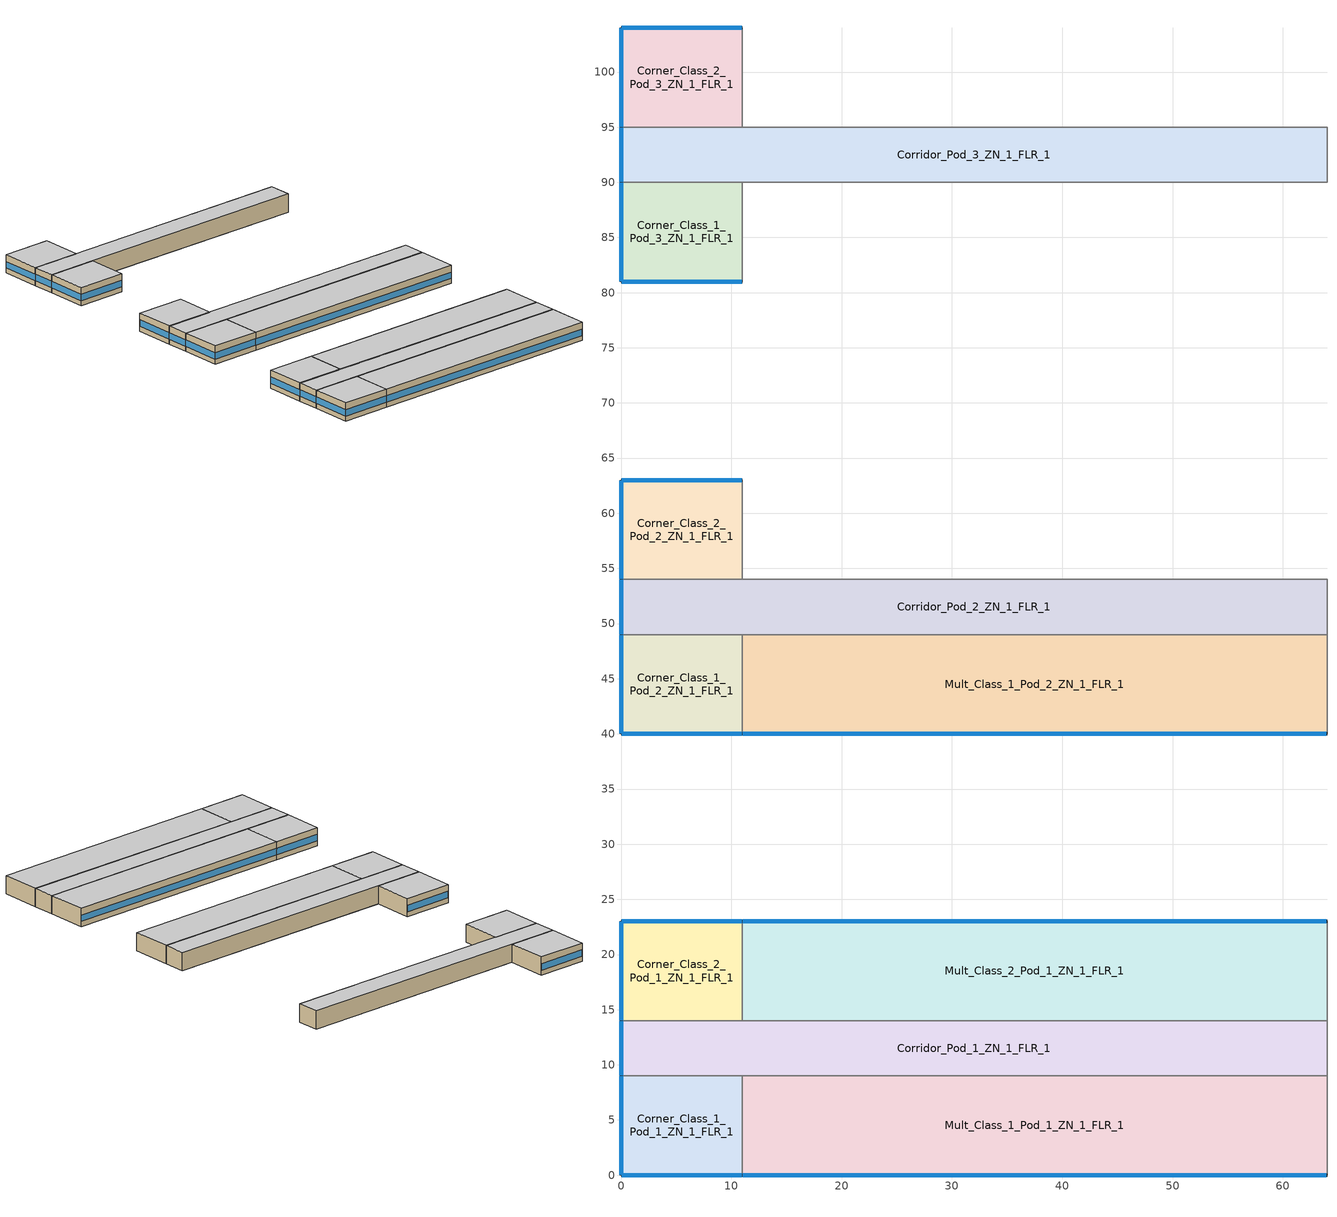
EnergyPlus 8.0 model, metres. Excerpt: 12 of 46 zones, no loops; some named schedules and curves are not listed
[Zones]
Corner_Class_1_Pod_1_ZN_1_FLR_1
 floor ground (ext_slab_6in_with_carpet): 0,9 11,9 11,0 0,0 z0
 wall outside (nonres_ext_wall): 0,9 0,0 11,0 z0:4
 wall to Mult_Class_1_Pod_1_ZN_1_FLR_1 (int_wall): 11,0 11,9 z0:4
 wall to Corridor_Pod_1_ZN_1_FLR_1 (int_wall): 11,9 0,9 z0:4
 window (Window_U_0.48_SHGC_0.40): 0.05,0 10.95,0 z1.1:2.51; 0,8.95 0,0.05 z1.1:2.52
 ceiling to Corner_Class_1_Pod_1_ZN_1_FLR_2 (int_slab_ceiling): 0,0 11,0 11,9 0,9 z4
Mult_Class_1_Pod_1_ZN_1_FLR_1
 floor ground (ext_slab_6in_with_carpet): 11,9 64,9 64,0 11,0 z0
 wall outside (nonres_ext_wall): 11,0 64,0 z0:4
 wall to Lobby_ZN_1_FLR_1 (int_wall): 64,0 64,9 z0:4
 wall to Corridor_Pod_1_ZN_1_FLR_1 (int_wall): 64,9 11,9 z0:4
 window (Window_U_0.48_SHGC_0.40): 11.05,0 63.95,0 z1.1:2.5
 ceiling to Mult_Class_1_Pod_1_ZN_1_FLR_2 (int_slab_ceiling): 11,0 64,0 64,9 11,9 z4
Corridor_Pod_1_ZN_1_FLR_1
 floor ground (ext_slab_6in_with_carpet): 0,14 64,14 64,9 0,9 z0
 wall outside (nonres_ext_wall): 0,14 0,9 z0:4
 wall to Lobby_ZN_1_FLR_1 (int_wall): 64,9 64,14 z0:4
 wall to Mult_Class_2_Pod_1_ZN_1_FLR_1 (int_wall): 64,14 11,14 z0:4
 wall to Corner_Class_2_Pod_1_ZN_1_FLR_1 (int_wall): 11,14 0,14 z0:4
 window (Window_U_0.48_SHGC_0.40): 0,13.95 0,9.05 z1.1:2.53
 ceiling to Corridor_Pod_1_ZN_1_FLR_2 (int_slab_ceiling): 0,9 64,9 64,14 0,14 z4
Corner_Class_2_Pod_1_ZN_1_FLR_1
 floor ground (ext_slab_6in_with_carpet): 0,23 11,23 11,14 0,14 z0
 wall outside (nonres_ext_wall): 11,23 0,23 0,14 z0:4
 wall to Mult_Class_2_Pod_1_ZN_1_FLR_1 (int_wall): 11,14 11,23 z0:4
 window (Window_U_0.48_SHGC_0.40): 10.95,23 0.05,23 z1.1:2.51; 0,22.95 0,14.05 z1.1:2.52
 ceiling to Corner_Class_2_Pod_1_ZN_1_FLR_2 (int_slab_ceiling): 0,14 11,14 11,23 0,23 z4
Mult_Class_2_Pod_1_ZN_1_FLR_1
 floor ground (ext_slab_6in_with_carpet): 11,23 64,23 64,14 11,14 z0
 wall outside (nonres_ext_wall): 64,23 11,23 z0:4
 wall to Main_Corridor_ZN_1_FLR_1 (int_wall): 64,14 64,23 z0:4
 window (Window_U_0.48_SHGC_0.40): 63.95,23 11.05,23 z1.1:2.5
 ceiling to Mult_Class_2_Pod_1_ZN_1_FLR_2 (int_slab_ceiling): 11,14 64,14 64,23 11,23 z4
Corner_Class_1_Pod_2_ZN_1_FLR_1
 floor ground (ext_slab_6in_with_carpet): 0,49 11,49 11,40 0,40 z0
 wall outside (nonres_ext_wall): 0,49 0,40 11,40 z0:4
 wall to Mult_Class_1_Pod_2_ZN_1_FLR_1 (int_wall): 11,40 11,49 z0:4
 wall to Corridor_Pod_2_ZN_1_FLR_1 (int_wall): 11,49 0,49 z0:4
 window (Window_U_0.48_SHGC_0.40): 0.05,40 10.95,40 z1.1:2.51; 0,48.95 0,40.05 z1.1:2.52
 ceiling to Corner_Class_1_Pod_2_ZN_1_FLR_2 (int_slab_ceiling): 0,40 11,40 11,49 0,49 z4
Mult_Class_1_Pod_2_ZN_1_FLR_1
 floor ground (ext_slab_6in_with_carpet): 11,49 64,49 64,40 11,40 z0
 wall outside (nonres_ext_wall): 11,40 64,40 z0:4
 wall to Main_Corridor_ZN_1_FLR_1 (int_wall): 64,40 64,49 z0:4
 wall to Corridor_Pod_2_ZN_1_FLR_1 (int_wall): 64,49 11,49 z0:4
 window (Window_U_0.48_SHGC_0.40): 11.05,40 63.95,40 z1.1:2.5
 ceiling to Mult_Class_1_Pod_2_ZN_1_FLR_2 (int_slab_ceiling): 11,40 64,40 64,49 11,49 z4
Corridor_Pod_2_ZN_1_FLR_1
 floor ground (ext_slab_6in_with_carpet): 0,54 64,54 64,49 0,49 z0
 wall outside (nonres_ext_wall): 0,54 0,49 z0:4
 wall to Main_Corridor_ZN_1_FLR_1 (int_wall): 64,49 64,54 z0:4
 wall to Mult_Class_2_Pod_2_ZN_1_FLR_1 (int_wall): 64,54 11,54 z0:4
 wall to Corner_Class_2_Pod_2_ZN_1_FLR_1 (int_wall): 11,54 0,54 z0:4
 window (Window_U_0.48_SHGC_0.40): 0,53.95 0,49.05 z1.1:2.53
 ceiling to Corridor_Pod_2_ZN_1_FLR_2 (int_slab_ceiling): 0,49 64,49 64,54 0,54 z4
Corner_Class_2_Pod_2_ZN_1_FLR_1
 floor ground (ext_slab_6in_with_carpet): 0,63 11,63 11,54 0,54 z0
 wall outside (nonres_ext_wall): 11,63 0,63 0,54 z0:4
 wall to Mult_Class_2_Pod_2_ZN_1_FLR_1 (int_wall): 11,54 11,63 z0:4
 window (Window_U_0.48_SHGC_0.40): 10.95,63 0.05,63 z1.1:2.51; 0,62.95 0,54.05 z1.1:2.52
 ceiling to Corner_Class_2_Pod_2_ZN_1_FLR_2 (int_slab_ceiling): 0,54 11,54 11,63 0,63 z4
Corner_Class_1_Pod_3_ZN_1_FLR_1
 floor ground (ext_slab_6in_with_carpet): 0,90 11,90 11,81 0,81 z0
 wall outside (nonres_ext_wall): 0,90 0,81 11,81 z0:4
 wall to Mult_Class_1_Pod_3_ZN_1_FLR_1 (int_wall): 11,81 11,90 z0:4
 wall to Corridor_Pod_3_ZN_1_FLR_1 (int_wall): 11,90 0,90 z0:4
 window (Window_U_0.48_SHGC_0.40): 0.05,81 10.95,81 z1.1:2.51; 0,89.95 0,81.05 z1.1:2.52
 ceiling to Corner_Class_1_Pod_3_ZN_1_FLR_2 (int_slab_ceiling): 0,81 11,81 11,90 0,90 z4
Corridor_Pod_3_ZN_1_FLR_1
 floor ground (ext_slab_6in_with_carpet): 0,95 64,95 64,90 0,90 z0
 wall outside (nonres_ext_wall): 0,95 0,90 z0:4
 wall to Mult_Class_1_Pod_3_ZN_1_FLR_1 (int_wall): 11,90 64,90 z0:4
 wall to Bathrooms_ZN_1_FLR_1 (int_wall): 64,90 64,95 z0:4
 wall to Mult_Class_2_Pod_3_ZN_1_FLR_1 (int_wall): 64,95 11,95 z0:4
 wall to Corner_Class_2_Pod_3_ZN_1_FLR_1 (int_wall): 11,95 0,95 z0:4
 window (Window_U_0.48_SHGC_0.40): 0,94.95 0,90.05 z1.1:2.53
 ceiling to Corridor_Pod_3_ZN_1_FLR_2 (int_slab_ceiling): 0,90 64,90 64,95 0,95 z4
Corner_Class_2_Pod_3_ZN_1_FLR_1
 floor ground (ext_slab_6in_with_carpet): 0,104 11,104 11,95 0,95 z0
 wall outside (nonres_ext_wall): 11,104 0,104 0,95 z0:4
 wall to Mult_Class_2_Pod_3_ZN_1_FLR_1 (int_wall): 11,95 11,104 z0:4
 window (Window_U_0.48_SHGC_0.40): 10.95,104 0.05,104 z1.1:2.51; 0,103.95 0,95.05 z1.1:2.52
 ceiling to Corner_Class_2_Pod_3_ZN_1_FLR_2 (int_slab_ceiling): 0,95 11,95 11,104 0,104 z4
[Building]
Secondary School: North Axis {deg}=0; Terrain=City; Loads Convergence Tolerance Value=0.04; Temperature Convergence Tolerance Value {deltaC}=0.2; Solar Distribution=FullInteriorAndExterior; Maximum Number of Warmup Days=25; Minimum Number of Warmup Days=6
[Site:Location]
Site:Location=Chicago Ohare Intl Ap_IL_USA Design_Conditions; Latitude {N+ S-}=41.98; Longitude {W- E+}=-87.92; Time Zone Relative to GMT {GMT+/-}=-6; Elevation {m}=201
[SizingPeriod:DesignDay] Day of Month=21; Dry-Bulb Temperature Range Modifier Type=DefaultMultipliers; Humidity Condition Type=Wetbulb; Barometric Pressure {Pa}=98934; Rain {Yes/No}=No; Snow on ground {Yes/No}=No; Daylight Savings Time Indicator=No
Name | Month | Day Type | Maximum Dry-Bulb Temperature {C} | Daily Dry-Bulb Temperature Range {C} | Wetbulb at Maximum Dry-Bulb {C} | Wind Speed {m/s} design conditions vs. traditional 6.71 m/s (15 mph) | Wind Direction {Degrees; N=0, S=180} | Solar Model Indicator | Clearness {0.0 to 1.1} | Wind Speed {m/s} design conditions vs. traditional 3.35 m/s (7mph) | ASHRAE Clear Sky Optical Depth for Beam Irradiance (taub) | ASHRAE Clear Sky Optical Depth for Diffuse Irradiance (taud)
Chicago Ohare Intl Ap Ann Htg 99.6% Condns DB | 1 | WinterDesignDay | -20 | 0 | -20 | 4.9 | 270 | ASHRAEClearSky | 0
Chicago Ohare Intl Ap Ann Clg .4% Condns DB=>MWB | 7 | SummerDesignDay | 33.3 | 10.5 | 23.7 |  | 230 | ASHRAETau |  | 5.2 | 0.455 | 2.05
[Site:GroundTemperature:BuildingSurface]
20.54, 20.52, 20.55, 20.63, 20.72, 23.01, 23.37, 23.43, 23.44, 21.14, 20.8, 20.64
[Site:WaterMainsTemperature]
Calculation Method=CORRELATION; Annual Average Outdoor Air Temperature {C}=9.75; Maximum Difference In Monthly Average Outdoor Air Temperatures {deltaC}=28.14
[Material]
Name | Roughness | Thickness {m} | Conductivity {W/m-K} | Density {kg/m3} | Specific Heat {J/kg-K} | Thermal Absorptance | Solar Absorptance | Visible Absorptance | Absorptance:Thermal | Absorptance:Solar | Absorptance:Visible
Std Wood 6inch | MediumSmooth | 0.15 | 0.12 | 540 | 1210 | 0.9 | 0.7 | 0.7
F07 25mm stucco | Smooth | 0.0254 | 0.72 | 1856 | 840 | 0.9 | 0.7 | 0.7
G01 13mm gypsum board | Smooth | 0.0127 | 0.16 | 800 | 1090 |  |  |  | 0.9 | 0.7 | 0.5
G01 16mm gypsum board | MediumSmooth | 0.0159 | 0.16 | 800 | 1090
100mm Normalweight concrete floor | MediumRough | 0.1016 | 2.31 | 2322 | 832
150mm Normalweight concrete floor | MediumRough | 0.1524 | 2.31 | 2322 | 832
[Material:NoMass]
CP02 CARPET PAD: VeryRough, 0.21648, 0.9, 0.7, 0.8
Nonres_Exterior_Wall_Insulation: MediumSmooth, 2.368, 0.9, 0.7, 0.7
[Construction]
InteriorFurnishings: Std Wood 6inch
int_wall: G01 13mm gypsum board, G01 13mm gypsum board
ext_slab_6in_with_carpet: 150mm Normalweight concrete floor, CP02 CARPET PAD
int_slab_ceiling: CP02 CARPET PAD, 100mm Normalweight concrete floor
nonres_ext_wall: F07 25mm stucco, G01 16mm gypsum board, Nonres_Exterior_Wall_Insulation, G01 16mm gypsum board
Window_U_0.48_SHGC_0.40: REF D CLEAR 6MM, AIR 13MM, CLEAR 6MM
[WindowMaterial:Glazing] Optical Data Type=SpectralAverage; Thickness {m}=0.006; Infrared Transmittance at Normal Incidence=0; Front Side Infrared Hemispherical Emissivity=0.84; Conductivity {W/m-K}=0.9
Name | Solar Transmittance at Normal Incidence | Front Side Solar Reflectance at Normal Incidence | Back Side Solar Reflectance at Normal Incidence | Visible Transmittance at Normal Incidence | Front Side Visible Reflectance at Normal Incidence | Back Side Visible Reflectance at Normal Incidence | Back Side Infrared Hemispherical Emissivity
CLEAR 6MM | 0.775 | 0.071 | 0.071 | 0.881 | 0.08 | 0.08 | 0.84
REF D CLEAR 6MM | 0.429 | 0.308 | 0.379 | 0.334 | 0.453 | 0.505 | 0.82
[WindowMaterial:Gas]
AIR 13MM: Gas Type=Air; Thickness {m}=0.0127
[Zone] Type=1; Multiplier=1; Ceiling Height {m}=4; Floor Area {m2}=autocalculate; Part of Total Floor Area=Yes
Name | Volume {m3}
Corner_Class_1_Pod_1_ZN_1_FLR_1; Corner_Class_2_Pod_1_ZN_1_FLR_1; Corner_Class_1_Pod_2_ZN_1_FLR_1; Corner_Class_2_Pod_2_ZN_1_FLR_1; Corner_Class_1_Pod_3_ZN_1_FLR_1; Corner_Class_2_Pod_3_ZN_1_FLR_1 | 396
Mult_Class_1_Pod_1_ZN_1_FLR_1; Mult_Class_2_Pod_1_ZN_1_FLR_1; Mult_Class_1_Pod_2_ZN_1_FLR_1 | 1908
Corridor_Pod_1_ZN_1_FLR_1; Corridor_Pod_2_ZN_1_FLR_1; Corridor_Pod_3_ZN_1_FLR_1 | 1280
[InternalMass] Construction=InteriorFurnishings
Name | Zone | Surface Area {m2}
Corner_Class_1_Pod_1_ZN_1_FLR_1_InternalMass_1 | Corner_Class_1_Pod_1_ZN_1_FLR_1 | 198
Mult_Class_1_Pod_1_ZN_1_FLR_1_InternalMass_1 | Mult_Class_1_Pod_1_ZN_1_FLR_1 | 954
Corridor_Pod_1_ZN_1_FLR_1_InternalMass_1 | Corridor_Pod_1_ZN_1_FLR_1 | 640
Corner_Class_2_Pod_1_ZN_1_FLR_1_InternalMass_1 | Corner_Class_2_Pod_1_ZN_1_FLR_1 | 198
Mult_Class_2_Pod_1_ZN_1_FLR_1_InternalMass_1 | Mult_Class_2_Pod_1_ZN_1_FLR_1 | 954
Corner_Class_1_Pod_2_ZN_1_FLR_1_InternalMass_1 | Corner_Class_1_Pod_2_ZN_1_FLR_1 | 198
Mult_Class_1_Pod_2_ZN_1_FLR_1_InternalMass_1 | Mult_Class_1_Pod_2_ZN_1_FLR_1 | 954
Corridor_Pod_2_ZN_1_FLR_1_InternalMass_1 | Corridor_Pod_2_ZN_1_FLR_1 | 640
Corner_Class_2_Pod_2_ZN_1_FLR_1_InternalMass_1 | Corner_Class_2_Pod_2_ZN_1_FLR_1 | 198
Corner_Class_1_Pod_3_ZN_1_FLR_1_InternalMass_1 | Corner_Class_1_Pod_3_ZN_1_FLR_1 | 198
Corridor_Pod_3_ZN_1_FLR_1_InternalMass_1 | Corridor_Pod_3_ZN_1_FLR_1 | 640
Corner_Class_2_Pod_3_ZN_1_FLR_1_InternalMass_1 | Corner_Class_2_Pod_3_ZN_1_FLR_1 | 198
[People] Number of People Schedule=BLDG_OCC_SCH; Fraction Radiant=0.3; Sensible Heat Fraction=AUTOCALCULATE; Activity Level Schedule=ACTIVITY_SCH; Enable ASHRAE 55 Comfort Warnings=No; Mean Radiant Temperature Calculation Type=ZoneAveraged; Work Efficiency Schedule=WORK_EFF_SCH; Clothing Insulation Schedule=CLOTHING_SCH; Air Velocity Schedule=AIR_VELO_SCH; Thermal Comfort Model 1 Type=FANGER
Name | Zone or ZoneList | Number of People Calculation Method | Zone Floor Area per Person {m2/person}
Corner_Class_1_Pod_1_ZN_1_FLR_1 | Corner_Class_1_Pod_1_ZN_1_FLR_1 | Area/Person | 2.654
Mult_Class_1_Pod_1_ZN_1_FLR_1 | Mult_Class_1_Pod_1_ZN_1_FLR_1 | Area/Person | 2.654
Corridor_Pod_1_ZN_1_FLR_1 | Corridor_Pod_1_ZN_1_FLR_1 | People
Corner_Class_2_Pod_1_ZN_1_FLR_1 | Corner_Class_2_Pod_1_ZN_1_FLR_1 | Area/Person | 2.654
Mult_Class_2_Pod_1_ZN_1_FLR_1 | Mult_Class_2_Pod_1_ZN_1_FLR_1 | Area/Person | 2.654
Corner_Class_1_Pod_2_ZN_1_FLR_1 | Corner_Class_1_Pod_2_ZN_1_FLR_1 | Area/Person | 2.654
Mult_Class_1_Pod_2_ZN_1_FLR_1 | Mult_Class_1_Pod_2_ZN_1_FLR_1 | Area/Person | 2.654
Corridor_Pod_2_ZN_1_FLR_1 | Corridor_Pod_2_ZN_1_FLR_1 | People
Corner_Class_2_Pod_2_ZN_1_FLR_1 | Corner_Class_2_Pod_2_ZN_1_FLR_1 | Area/Person | 2.654
Corner_Class_1_Pod_3_ZN_1_FLR_1 | Corner_Class_1_Pod_3_ZN_1_FLR_1 | Area/Person | 2.654
Corridor_Pod_3_ZN_1_FLR_1 | Corridor_Pod_3_ZN_1_FLR_1 | People
Corner_Class_2_Pod_3_ZN_1_FLR_1 | Corner_Class_2_Pod_3_ZN_1_FLR_1 | Area/Person | 2.654
[Lights] Design Level Calculation Method=Watts/Area; Return Air Fraction=0; Fraction Radiant=0.37; Fraction Visible=0.2; Fraction Replaceable=1; Return Air Fraction Calculated from Plenum Temperature=No
Name | Zone or ZoneList | Schedule | Watts per Zone Floor Area {W/m2}2}
Corner_Class_1_Pod_1_ZN_1_FLR_1_Lights | Corner_Class_1_Pod_1_ZN_1_FLR_1 | BLDG_LIGHT_CLASSROOM_SCH | 13.3472
Mult_Class_1_Pod_1_ZN_1_FLR_1_Lights | Mult_Class_1_Pod_1_ZN_1_FLR_1 | BLDG_LIGHT_CLASSROOM_SCH | 13.3472
Corridor_Pod_1_ZN_1_FLR_1_Lights | Corridor_Pod_1_ZN_1_FLR_1 | BLDG_LIGHT_CORRIDOR_SCH | 7.10418
Corner_Class_2_Pod_1_ZN_1_FLR_1_Lights | Corner_Class_2_Pod_1_ZN_1_FLR_1 | BLDG_LIGHT_CLASSROOM_SCH | 13.3472
Mult_Class_2_Pod_1_ZN_1_FLR_1_Lights | Mult_Class_2_Pod_1_ZN_1_FLR_1 | BLDG_LIGHT_CLASSROOM_SCH | 13.3472
Corner_Class_1_Pod_2_ZN_1_FLR_1_Lights | Corner_Class_1_Pod_2_ZN_1_FLR_1 | BLDG_LIGHT_CLASSROOM_SCH | 13.3472
Mult_Class_1_Pod_2_ZN_1_FLR_1_Lights | Mult_Class_1_Pod_2_ZN_1_FLR_1 | BLDG_LIGHT_CLASSROOM_SCH | 13.3472
Corridor_Pod_2_ZN_1_FLR_1_Lights | Corridor_Pod_2_ZN_1_FLR_1 | BLDG_LIGHT_CORRIDOR_SCH | 7.10418
Corner_Class_2_Pod_2_ZN_1_FLR_1_Lights | Corner_Class_2_Pod_2_ZN_1_FLR_1 | BLDG_LIGHT_CLASSROOM_SCH | 13.3472
Corner_Class_1_Pod_3_ZN_1_FLR_1_Lights | Corner_Class_1_Pod_3_ZN_1_FLR_1 | BLDG_LIGHT_CLASSROOM_SCH | 13.3472
Corridor_Pod_3_ZN_1_FLR_1_Lights | Corridor_Pod_3_ZN_1_FLR_1 | BLDG_LIGHT_CORRIDOR_SCH | 7.10418
Corner_Class_2_Pod_3_ZN_1_FLR_1_Lights | Corner_Class_2_Pod_3_ZN_1_FLR_1 | BLDG_LIGHT_CLASSROOM_SCH | 13.3472
[ElectricEquipment] Schedule=BLDG_EQUIP_SCH; Design Level Calculation Method=EquipmentLevel; Fraction Latent=0; Fraction Radiant=0.5; Fraction Lost=0
Name | Zone or ZoneList | Design Level {W}
Corner_Class_1_Pod_1_ZN_1_FLR_1_PlugMisc_Equip | Corner_Class_1_Pod_1_ZN_1_FLR_1 | 990
Mult_Class_1_Pod_1_ZN_1_FLR_1_PlugMisc_Equip | Mult_Class_1_Pod_1_ZN_1_FLR_1 | 4770
Corridor_Pod_1_ZN_1_FLR_1_PlugMisc_Equip | Corridor_Pod_1_ZN_1_FLR_1 | 1280
Corner_Class_2_Pod_1_ZN_1_FLR_1_PlugMisc_Equip | Corner_Class_2_Pod_1_ZN_1_FLR_1 | 990
Mult_Class_2_Pod_1_ZN_1_FLR_1_PlugMisc_Equip | Mult_Class_2_Pod_1_ZN_1_FLR_1 | 4770
Corner_Class_1_Pod_2_ZN_1_FLR_1_PlugMisc_Equip | Corner_Class_1_Pod_2_ZN_1_FLR_1 | 990
Mult_Class_1_Pod_2_ZN_1_FLR_1_PlugMisc_Equip | Mult_Class_1_Pod_2_ZN_1_FLR_1 | 4770
Corridor_Pod_2_ZN_1_FLR_1_PlugMisc_Equip | Corridor_Pod_2_ZN_1_FLR_1 | 1280
Corner_Class_2_Pod_2_ZN_1_FLR_1_PlugMisc_Equip | Corner_Class_2_Pod_2_ZN_1_FLR_1 | 990
Corner_Class_1_Pod_3_ZN_1_FLR_1_PlugMisc_Equip | Corner_Class_1_Pod_3_ZN_1_FLR_1 | 990
Corridor_Pod_3_ZN_1_FLR_1_PlugMisc_Equip | Corridor_Pod_3_ZN_1_FLR_1 | 1280
Corner_Class_2_Pod_3_ZN_1_FLR_1_PlugMisc_Equip | Corner_Class_2_Pod_3_ZN_1_FLR_1 | 990
[Daylighting:Controls] Total Daylighting Reference Points=2; Z-Coordinate of First Reference Point {m}=0.762; Z-Coordinate of Second Reference Point {m}=0.762; Illuminance Setpoint at First Reference Point {lux}=500; Illuminance Setpoint at Second Reference Point {lux}=500; Lighting Control Type=2; Maximum Allowable Discomfort Glare Index=22; Minimum Input Power Fraction for Continuous Dimming Control=0.3; Minimum Light Output Fraction for Continuous Dimming Control=0.2; Number of Stepped Control Steps=3; Probability Lighting will be Reset When Needed in Manual Stepped Control=1
Name | X-Coordinate of First Reference Point {m} | Y-Coordinate of First Reference Point {m} | X-Coordinate of Second Reference Point {m} | Y-Coordinate of Second Reference Point {m} | Fraction of Zone Controlled by First Reference Point | Fraction of Zone Controlled by Second Reference Point | Glare Calculation Azimuth Angle of View Direction Clockwise from Zone y-Axis {deg}
Corner_Class_1_Pod_1_ZN_1_FLR_1; Corner_Class_1_Pod_2_ZN_1_FLR_1; Corner_Class_1_Pod_3_ZN_1_FLR_1 | 1.6764 | 4.5 | 5.5 | 1.6764 | 0.22 | 0.22 | 180
Mult_Class_1_Pod_1_ZN_1_FLR_1; Mult_Class_1_Pod_2_ZN_1_FLR_1 | 13.2588 | 1.6764 | 39.7764 | 1.6764 | 0.14 | 0.14 | 180
Corner_Class_2_Pod_1_ZN_1_FLR_1; Corner_Class_2_Pod_2_ZN_1_FLR_1; Corner_Class_2_Pod_3_ZN_1_FLR_1 | 1.6764 | 4.5 | 5.5 | 7.3236 | 0.22 | 0.22 | 270
Mult_Class_2_Pod_1_ZN_1_FLR_1 | 13.2588 | 7.3236 | 39.7764 | 7.3236 | 0.14 | 0.14 | 0
[ZoneInfiltration:DesignFlowRate] Schedule=INFIL_SCH_PNNL; Design Flow Rate Calculation Method=Flow/ExteriorArea; Flow per Exterior Surface Area {m3/s-m2}=0.00056896; Constant Term Coefficient=0; Temperature Term Coefficient=0; Velocity Term Coefficient=0.224; Velocity Squared Term Coefficient=0
Name | Zone or ZoneList
Corner_Class_1_Pod_1_ZN_1_FLR_1_Infiltration | Corner_Class_1_Pod_1_ZN_1_FLR_1
Mult_Class_1_Pod_1_ZN_1_FLR_1_Infiltration | Mult_Class_1_Pod_1_ZN_1_FLR_1
Corridor_Pod_1_ZN_1_FLR_1_Infiltration | Corridor_Pod_1_ZN_1_FLR_1
Corner_Class_2_Pod_1_ZN_1_FLR_1_Infiltration | Corner_Class_2_Pod_1_ZN_1_FLR_1
Mult_Class_2_Pod_1_ZN_1_FLR_1_Infiltration | Mult_Class_2_Pod_1_ZN_1_FLR_1
Corner_Class_1_Pod_2_ZN_1_FLR_1_Infiltration | Corner_Class_1_Pod_2_ZN_1_FLR_1
Mult_Class_1_Pod_2_ZN_1_FLR_1_Infiltration | Mult_Class_1_Pod_2_ZN_1_FLR_1
Corridor_Pod_2_ZN_1_FLR_1_Infiltration | Corridor_Pod_2_ZN_1_FLR_1
Corner_Class_2_Pod_2_ZN_1_FLR_1_Infiltration | Corner_Class_2_Pod_2_ZN_1_FLR_1
Corner_Class_1_Pod_3_ZN_1_FLR_1_Infiltration | Corner_Class_1_Pod_3_ZN_1_FLR_1
Corridor_Pod_3_ZN_1_FLR_1_Infiltration | Corridor_Pod_3_ZN_1_FLR_1
Corner_Class_2_Pod_3_ZN_1_FLR_1_Infiltration | Corner_Class_2_Pod_3_ZN_1_FLR_1
[Exterior:Lights] Control Option=AstronomicalClock
Name | Schedule | Design Level {W}
Exterior_Lights_a | Exterior_lighting_schedule_a | 353.47
Exterior_Lights_b | Exterior_lighting_schedule_b | 8427.85
[AvailabilityManager:NightCycle] Applicability Schedule=Always_On; Fan Schedule=HVACOperationSchd; Control Type=CycleOnAny; Thermostat Tolerance {deltaC}=1; Cycling Run Time {s}=1800
VAV_POD_1 Availability Manager; VAV_POD_2 Availability Manager; VAV_POD_3 Availability Manager; VAV_OTHER Availability Manager; PSZ-AC_1:5 Availability Manager; PSZ-AC_2:6 Availability Manager; PSZ-AC_3:7 Availability Manager; PSZ-AC_4:8 Availability Manager; PSZ-AC_5:9 Availability Manager
[Refrigeration:CompressorRack] Heat Rejection Location=ZONE; Design Condenser Fan Power {W}=750; Condenser Type=AIRCOOLED
Name | Design Compressor Rack COP {W/W} | Compressor Rack COP Function of Temperature Curve | Condenser Fan Power Function of Temperature Curve | Refrigeration Case Name or WalkIn Name or CaseAndWalkInList
RACK1 | 1.5 | RACK1_RackCOPfTCurve | RACK1_RackCondFanCurve2 | RACK1CaseList
RACK2 | 3 | RACK2_RackCOPfTCurve |  | RACK2CaseList
[EnergyManagementSystem:Sensor]
Facility_Int_LTG: InteriorLights:Electricity
OAT_F: Site Outdoor Air Drybulb Temperature
OAwb_F: *; Site Outdoor Air Wetbulb Temperature
PSZ1_5_OASch; PSZ2_6_OASch; PSZ3_7_OASch; PSZ5_9_OASch: MinOA_MotorizedDamper_Sched; Schedule Value
PSZ1_5_DAT_Rqd: PSZ-AC_1:5 Supply Equipment Outlet Node; System Node Setpoint Temperature
PSZ2_6_DAT_Rqd: PSZ-AC_2:6 Supply Equipment Outlet Node; System Node Setpoint Temperature
PSZ3_7_DAT_Rqd: PSZ-AC_3:7 Supply Equipment Outlet Node; System Node Setpoint Temperature
PSZ4_8_OASch: Kitchen_Exhaust_SCH_DCV; Schedule Value
PSZ4_8_DAT_Rqd: PSZ-AC_4:8 Supply Equipment Outlet Node; System Node Setpoint Temperature
PSZ5_9_DAT_Rqd: PSZ-AC_5:9 Supply Equipment Outlet Node; System Node Setpoint Temperature
CLGSETP_SCH_YES_OPTIMUM_ORIGINAL_SENSOR: CLGSETP_SCH_Yes_Optimum_Original; Schedule Value
HTGSETP_SCH_YES_OPTIMUM_ORIGINAL_SENSOR: HTGSETP_SCH_Yes_Optimum_Original; Schedule Value
[EnergyManagementSystem:GlobalVariable]
Wired_LTG
PSZ1_5_FanPwrExponent; PSZ1_5_Stage1Speed; PSZ1_5_Stage2Speed; PSZ1_5_HeatSpeed; PSZ1_5_VenSpeed; PSZ1_5_Number_of_Stages
PSZ2_6_FanPwrExponent; PSZ2_6_Stage1Speed; PSZ2_6_Stage2Speed; PSZ2_6_HeatSpeed; PSZ2_6_VenSpeed; PSZ2_6_Number_of_Stages
PSZ3_7_FanPwrExponent; PSZ3_7_Stage1Speed; PSZ3_7_Stage2Speed; PSZ3_7_HeatSpeed; PSZ3_7_VenSpeed; PSZ3_7_Number_of_Stages
PSZ4_8_FanPwrExponent; PSZ4_8_Stage1Speed; PSZ4_8_Stage2Speed; PSZ4_8_HeatSpeed; PSZ4_8_VenSpeed; PSZ4_8_Number_of_Stages
PSZ5_9_FanPwrExponent; PSZ5_9_Stage1Speed; PSZ5_9_Stage2Speed; PSZ5_9_HeatSpeed; PSZ5_9_VenSpeed; PSZ5_9_Number_of_Stages
BoilerType; CapRated; EtRated; PLRx; Ecx; SkinLossRate
[EnergyManagementSystem:Program]
Transformer_Load_Prog: SET Wired_LTG = Facility_Int_LTG*0.0194
PSZ1_5_Economizer_CTRL_Prog: SET PSZ1_5_Timestep_Econ_Eff = 0.7; SET PSZ1_5_MaxE = 0.7; SET PSZ1_5_DAT_Rqd = (PSZ1_5_DAT_Rqd*1.8) +32; SET OAT_F = (OAT_F*1.8) +32; SET OAwb_F = (OAwb_F*1.8) +32; IF PSZ1_5_OAFlowMass > (PSZ1_5_OADesignMass * PSZ1_5_OASch); SET PSZ1_5_Econo_Active = 1; ELSE; SET PSZ1_5_Econo_Active = 0; ENDIF; SET PSZ1_5_dT_Needed = 75 - PSZ1_5_DAT_Rqd; SET PSZ1_5_Cool_Des_dT = ((98*0.15) + (75*(1-0.15))) - 55; SET PSZ1_5_Cool_Load = PSZ1_5_dT_Needed/ PSZ1_5_Cool_Des_dT; IF PSZ1_5_Cool_Load > 1; SET PSZ1_5_Cool_Load = 1; ELSEIF PSZ1_5_Cool_Load < 0; SET PSZ1_5_Cool_Load = 0; ENDIF; IF PSZ1_5_Econo_Active == 1; SET PSZ1_5_Stage = PSZ1_5_Number_of_Stages; IF PSZ1_5_Stage == 2; IF PSZ1_5_Cool_Load < 0.6; SET PSZ1_5_Timestep_Econ_Eff = PSZ1_5_MaxE; ELSE; SET PSZ1_5_ECO_Eff = 0-2.18919863612305; SET PSZ1_5_ECO_Eff = PSZ1_5_ECO_Eff + (0-0.674461284910428 * PSZ1_5_Cool_Load); SET PSZ1_5_ECO_Eff = PSZ1_5_ECO_Eff + (0.000459106275872404 * (OAT_F^2)); SET PSZ1_5_ECO_Eff = PSZ1_5_ECO_Eff + (0-0.00000484778537945252 * (OAT_F^3)); SET PSZ1_5_ECO_Eff = PSZ1_5_ECO_Eff + (0.182915713033586 * OAwb_F); SET PSZ1_5_ECO_Eff = PSZ1_5_ECO_Eff + (0-0.00382838660261133 * (OAwb_F^2)); SET PSZ1_5_ECO_Eff = PSZ1_5_ECO_Eff + (0.0000255567460240583 * (OAwb_F^3)); SET PSZ1_5_Timestep_Econ_Eff = PSZ1_5_ECO_Eff; ENDIF; ELSE; SET PSZ1_5_ECO_Eff = 2.36337942464462; SET PSZ1_5_ECO_Eff = PSZ1_5_ECO_Eff + (0-0.409939515512619 * PSZ1_5_Cool_Load); SET PSZ1_5_ECO_Eff = PSZ1_5_ECO_Eff + (0-0.0565205596792225 * OAwb_F); SET PSZ1_5_ECO_Eff = PSZ1_5_ECO_Eff + (0-0.0000632612294169389 * (OAT_F^2)); SET PSZ1_5_Timestep_Econ_Eff = PSZ1_5_ECO_Eff + (0.000571724868775081 * (OAwb_F^2)); ENDIF; IF PSZ1_5_Timestep_Econ_Eff > PSZ1_5_MaxE; SET PSZ1_5_Timestep_Econ_Eff = PSZ1_5_MaxE; ELSEIF PSZ1_5_Timestep_Econ_Eff < (PSZ1_5_OADesignMass * PSZ1_5_OASch); SET PSZ1_5_Timestep_Econ_Eff = (PSZ1_5_OADesignMass * PSZ1_5_OASch); ENDIF; ENDIF
PSZ1_5_Set_Fan_Par: IF PSZ1_5_Number_of_Stages == 1; Return; ENDIF; SET PSZ1_5_FanPwrExponent = 2.2; SET PSZ1_5_OAFrac = PSZ1_5_OAFlowMass/PSZ1_5_DesignFlowMass; IF  PSZ1_5_OAFrac < 0.66; SET PSZ1_5_VenSpeed = 0.66; SET PSZ1_5_Stage1Speed = 0.66; ELSE; SET PSZ1_5_VenSpeed = PSZ1_5_OAFrac; SET PSZ1_5_Stage1Speed = PSZ1_5_OAFrac; ENDIF; SET PSZ1_5_Stage2Speed = 1.0; SET PSZ1_5_HeatSpeed = 1.0
PSZ1_5_Fan_Control: IF PSZ1_5_Number_of_Stages == 1; Return; ENDIF; IF PSZ1_5_HeatingRTF > 0; SET PSZ1_5_Heating = PSZ1_5_HeatingRTF; SET PSZ1_5_Ven = 1 - PSZ1_5_HeatingRTF; SET PSZ1_5_Eco = 0; SET PSZ1_5_Stage1 = 0; SET PSZ1_5_Stage2 = 0; ELSE; SET PSZ1_5_Heating = 0; SET PSZ1_5_EcoSpeed = PSZ1_5_VenSpeed; IF PSZ1_5_SpeedRatio == 0; IF PSZ1_5_RTF > 0; SET PSZ1_5_Stage1 = PSZ1_5_RTF; SET PSZ1_5_Stage2 = 0; SET PSZ1_5_Ven = 1-PSZ1_5_RTF; SET PSZ1_5_Eco = 0; IF PSZ1_5_OAFlowMass > (PSZ1_5_OADesignMass * PSZ1_5_OASch); SET PSZ1_5_Stage1Speed = 1.0; ENDIF; ELSE; SET PSZ1_5_Stage1 = 0; SET PSZ1_5_Stage2 = 0; IF PSZ1_5_OAFlowMass > (PSZ1_5_OADesignMass * PSZ1_5_OASch); SET PSZ1_5_Eco = 1.0; SET PSZ1_5_Ven = 0; SET PSZ1_5_Exp_DAT = PSZ1_5_DAT_Rqd - (1-PSZ1_5_VenSpeed) * GYM_ZN_1_FLR_1_Temp; SET PSZ1_5_Exp_DAT = PSZ1_5_Exp_DAT/PSZ1_5_VenSpeed; IF OAT_F > PSZ1_5_Exp_DAT; SET PSZ1_5_EcoSpeed = PSZ1_5_Stage2Speed; ENDIF; ELSE; SET PSZ1_5_Eco = 0; SET PSZ1_5_Ven = 1.0; ENDIF; ENDIF; ELSE; SET PSZ1_5_Stage1 = 1- PSZ1_5_SpeedRatio; SET PSZ1_5_Stage2 = PSZ1_5_SpeedRatio; SET PSZ1_5_Ven = 0; SET PSZ1_5_Eco = 0; IF PSZ1_5_OAFlowMass > (PSZ1_5_OADesignMass * PSZ1_5_OASch); SET PSZ1_5_Stage1Speed = 1.0; ENDIF; ENDIF; ENDIF; SET PSZ1_5_FPR = PSZ1_5_Ven * (PSZ1_5_VenSpeed ^ PSZ1_5_FanPwrExponent); SET PSZ1_5_FPR = PSZ1_5_FPR + PSZ1_5_Eco * (PSZ1_5_EcoSpeed ^ PSZ1_5_FanPwrExponent); SET PSZ1_5_FPR_1 = PSZ1_5_Stage1 * (PSZ1_5_Stage1Speed ^ PSZ1_5_FanPwrExponent); SET PSZ1_5_FPR = PSZ1_5_FPR + PSZ1_5_FPR_1; SET PSZ1_5_FPR_2 = PSZ1_5_Stage2 * (PSZ1_5_Stage2Speed ^ PSZ1_5_FanPwrExponent); SET PSZ1_5_FPR = PSZ1_5_FPR + PSZ1_5_FPR_2; SET PSZ1_5_FPR_3 = PSZ1_5_Heating * (PSZ1_5_HeatSpeed ^ PSZ1_5_FanPwrExponent); SET PSZ1_5_FanPwrRatio = PSZ1_5_FPR +  PSZ1_5_FPR_3; SET PSZ1_5_Fan_Pressure = PSZ1_5_Fan_DesignPressure * PSZ1_5_FanPwrRatio
PSZ1_5_Set_Number_of_Stages: SET PSZ1_5_Number_of_Stages =  2
PSZ2_6_Economizer_CTRL_Prog: SET PSZ2_6_Timestep_Econ_Eff = 0.7; SET PSZ2_6_MaxE = 0.7; SET PSZ2_6_DAT_Rqd = (PSZ2_6_DAT_Rqd*1.8) +32; SET OAT_F = (OAT_F*1.8) +32; SET OAwb_F = (OAwb_F*1.8) +32; IF PSZ2_6_OAFlowMass > (PSZ2_6_OADesignMass * PSZ2_6_OASch); SET PSZ2_6_Econo_Active = 1; ELSE; SET PSZ2_6_Econo_Active = 0; ENDIF; SET PSZ2_6_dT_Needed = 75 - PSZ2_6_DAT_Rqd; SET PSZ2_6_Cool_Des_dT = ((98*0.15) + (75*(1-0.15))) - 55; SET PSZ2_6_Cool_Load = PSZ2_6_dT_Needed/ PSZ2_6_Cool_Des_dT; IF PSZ2_6_Cool_Load > 1; SET PSZ2_6_Cool_Load = 1; ELSEIF PSZ2_6_Cool_Load < 0; SET PSZ2_6_Cool_Load = 0; ENDIF; IF PSZ2_6_Econo_Active == 1; SET PSZ2_6_Stage = PSZ2_6_Number_of_Stages; IF PSZ2_6_Stage == 2; IF PSZ2_6_Cool_Load < 0.6; SET PSZ2_6_Timestep_Econ_Eff = PSZ2_6_MaxE; ELSE; SET PSZ2_6_ECO_Eff = 0-2.18919863612305; SET PSZ2_6_ECO_Eff = PSZ2_6_ECO_Eff + (0-0.674461284910428 * PSZ2_6_Cool_Load); SET PSZ2_6_ECO_Eff = PSZ2_6_ECO_Eff + (0.000459106275872404 * (OAT_F^2)); SET PSZ2_6_ECO_Eff = PSZ2_6_ECO_Eff + (0-0.00000484778537945252 * (OAT_F^3)); SET PSZ2_6_ECO_Eff = PSZ2_6_ECO_Eff + (0.182915713033586 * OAwb_F); SET PSZ2_6_ECO_Eff = PSZ2_6_ECO_Eff + (0-0.00382838660261133 * (OAwb_F^2)); SET PSZ2_6_ECO_Eff = PSZ2_6_ECO_Eff + (0.0000255567460240583 * (OAwb_F^3)); SET PSZ2_6_Timestep_Econ_Eff = PSZ2_6_ECO_Eff; ENDIF; ELSE; SET PSZ2_6_ECO_Eff = 2.36337942464462; SET PSZ2_6_ECO_Eff = PSZ2_6_ECO_Eff + (0-0.409939515512619 * PSZ2_6_Cool_Load); SET PSZ2_6_ECO_Eff = PSZ2_6_ECO_Eff + (0-0.0565205596792225 * OAwb_F); SET PSZ2_6_ECO_Eff = PSZ2_6_ECO_Eff + (0-0.0000632612294169389 * (OAT_F^2)); SET PSZ2_6_Timestep_Econ_Eff = PSZ2_6_ECO_Eff + (0.000571724868775081 * (OAwb_F^2)); ENDIF; IF PSZ2_6_Timestep_Econ_Eff > PSZ2_6_MaxE; SET PSZ2_6_Timestep_Econ_Eff = PSZ2_6_MaxE; ELSEIF PSZ2_6_Timestep_Econ_Eff < (PSZ2_6_OADesignMass * PSZ2_6_OASch); SET PSZ2_6_Timestep_Econ_Eff = (PSZ2_6_OADesignMass * PSZ2_6_OASch); ENDIF; ENDIF
PSZ2_6_Set_Fan_Par: IF PSZ2_6_Number_of_Stages == 1; Return; ENDIF; SET PSZ2_6_FanPwrExponent = 2.2; SET PSZ2_6_OAFrac = PSZ2_6_OAFlowMass/PSZ2_6_DesignFlowMass; IF  PSZ2_6_OAFrac < 0.66; SET PSZ2_6_VenSpeed = 0.66; SET PSZ2_6_Stage1Speed = 0.66; ELSE; SET PSZ2_6_VenSpeed = PSZ2_6_OAFrac; SET PSZ2_6_Stage1Speed = PSZ2_6_OAFrac; ENDIF; SET PSZ2_6_Stage2Speed = 1.0; SET PSZ2_6_HeatSpeed = 1.0
PSZ2_6_Fan_Control: IF PSZ2_6_Number_of_Stages == 1; Return; ENDIF; IF PSZ2_6_HeatingRTF > 0; SET PSZ2_6_Heating = PSZ2_6_HeatingRTF; SET PSZ2_6_Ven = 1 - PSZ2_6_HeatingRTF; SET PSZ2_6_Eco = 0; SET PSZ2_6_Stage1 = 0; SET PSZ2_6_Stage2 = 0; ELSE; SET PSZ2_6_Heating = 0; SET PSZ2_6_EcoSpeed = PSZ2_6_VenSpeed; IF PSZ2_6_SpeedRatio == 0; IF PSZ2_6_RTF > 0; SET PSZ2_6_Stage1 = PSZ2_6_RTF; SET PSZ2_6_Stage2 = 0; SET PSZ2_6_Ven = 1-PSZ2_6_RTF; SET PSZ2_6_Eco = 0; IF PSZ2_6_OAFlowMass > (PSZ2_6_OADesignMass * PSZ2_6_OASch); SET PSZ2_6_Stage1Speed = 1.0; ENDIF; ELSE; SET PSZ2_6_Stage1 = 0; SET PSZ2_6_Stage2 = 0; IF PSZ2_6_OAFlowMass > (PSZ2_6_OADesignMass * PSZ2_6_OASch); SET PSZ2_6_Eco = 1.0; SET PSZ2_6_Ven = 0; SET PSZ2_6_Exp_DAT = PSZ2_6_DAT_Rqd - (1-PSZ2_6_VenSpeed) * AUX_GYM_ZN_1_FLR_1_Temp; SET PSZ2_6_Exp_DAT = PSZ2_6_Exp_DAT/PSZ2_6_VenSpeed; IF OAT_F > PSZ2_6_Exp_DAT; SET PSZ2_6_EcoSpeed = PSZ2_6_Stage2Speed; ENDIF; ELSE; SET PSZ2_6_Eco = 0; SET PSZ2_6_Ven = 1.0; ENDIF; ENDIF; ELSE; SET PSZ2_6_Stage1 = 1- PSZ2_6_SpeedRatio; SET PSZ2_6_Stage2 = PSZ2_6_SpeedRatio; SET PSZ2_6_Ven = 0; SET PSZ2_6_Eco = 0; IF PSZ2_6_OAFlowMass > (PSZ2_6_OADesignMass * PSZ2_6_OASch); SET PSZ2_6_Stage1Speed = 1.0; ENDIF; ENDIF; ENDIF; SET PSZ2_6_FPR = PSZ2_6_Ven * (PSZ2_6_VenSpeed ^ PSZ2_6_FanPwrExponent); SET PSZ2_6_FPR = PSZ2_6_FPR + PSZ2_6_Eco * (PSZ2_6_EcoSpeed ^ PSZ2_6_FanPwrExponent); SET PSZ2_6_FPR_1 = PSZ2_6_Stage1 * (PSZ2_6_Stage1Speed ^ PSZ2_6_FanPwrExponent); SET PSZ2_6_FPR = PSZ2_6_FPR + PSZ2_6_FPR_1; SET PSZ2_6_FPR_2 = PSZ2_6_Stage2 * (PSZ2_6_Stage2Speed ^ PSZ2_6_FanPwrExponent); SET PSZ2_6_FPR = PSZ2_6_FPR + PSZ2_6_FPR_2; SET PSZ2_6_FPR_3 = PSZ2_6_Heating * (PSZ2_6_HeatSpeed ^ PSZ2_6_FanPwrExponent); SET PSZ2_6_FanPwrRatio = PSZ2_6_FPR +  PSZ2_6_FPR_3; SET PSZ2_6_Fan_Pressure = PSZ2_6_Fan_DesignPressure * PSZ2_6_FanPwrRatio
PSZ2_6_Set_Number_of_Stages: SET PSZ2_6_Number_of_Stages =  2
PSZ3_7_Economizer_CTRL_Prog: SET PSZ3_7_Timestep_Econ_Eff = 0.7; SET PSZ3_7_MaxE = 0.7; SET PSZ3_7_DAT_Rqd = (PSZ3_7_DAT_Rqd*1.8) +32; SET OAT_F = (OAT_F*1.8) +32; SET OAwb_F = (OAwb_F*1.8) +32; IF PSZ3_7_OAFlowMass > (PSZ3_7_OADesignMass * PSZ3_7_OASch); SET PSZ3_7_Econo_Active = 1; ELSE; SET PSZ3_7_Econo_Active = 0; ENDIF; SET PSZ3_7_dT_Needed = 75 - PSZ3_7_DAT_Rqd; SET PSZ3_7_Cool_Des_dT = ((98*0.15) + (75*(1-0.15))) - 55; SET PSZ3_7_Cool_Load = PSZ3_7_dT_Needed/ PSZ3_7_Cool_Des_dT; IF PSZ3_7_Cool_Load > 1; SET PSZ3_7_Cool_Load = 1; ELSEIF PSZ3_7_Cool_Load < 0; SET PSZ3_7_Cool_Load = 0; ENDIF; IF PSZ3_7_Econo_Active == 1; SET PSZ3_7_Stage = PSZ3_7_Number_of_Stages; IF PSZ3_7_Stage == 2; IF PSZ3_7_Cool_Load < 0.6; SET PSZ3_7_Timestep_Econ_Eff = PSZ3_7_MaxE; ELSE; SET PSZ3_7_ECO_Eff = 0-2.18919863612305; SET PSZ3_7_ECO_Eff = PSZ3_7_ECO_Eff + (0-0.674461284910428 * PSZ3_7_Cool_Load); SET PSZ3_7_ECO_Eff = PSZ3_7_ECO_Eff + (0.000459106275872404 * (OAT_F^2)); SET PSZ3_7_ECO_Eff = PSZ3_7_ECO_Eff + (0-0.00000484778537945252 * (OAT_F^3)); SET PSZ3_7_ECO_Eff = PSZ3_7_ECO_Eff + (0.182915713033586 * OAwb_F); SET PSZ3_7_ECO_Eff = PSZ3_7_ECO_Eff + (0-0.00382838660261133 * (OAwb_F^2)); SET PSZ3_7_ECO_Eff = PSZ3_7_ECO_Eff + (0.0000255567460240583 * (OAwb_F^3)); SET PSZ3_7_Timestep_Econ_Eff = PSZ3_7_ECO_Eff; ENDIF; ELSE; SET PSZ3_7_ECO_Eff = 2.36337942464462; SET PSZ3_7_ECO_Eff = PSZ3_7_ECO_Eff + (0-0.409939515512619 * PSZ3_7_Cool_Load); SET PSZ3_7_ECO_Eff = PSZ3_7_ECO_Eff + (0-0.0565205596792225 * OAwb_F); SET PSZ3_7_ECO_Eff = PSZ3_7_ECO_Eff + (0-0.0000632612294169389 * (OAT_F^2)); SET PSZ3_7_Timestep_Econ_Eff = PSZ3_7_ECO_Eff + (0.000571724868775081 * (OAwb_F^2)); ENDIF; IF PSZ3_7_Timestep_Econ_Eff > PSZ3_7_MaxE; SET PSZ3_7_Timestep_Econ_Eff = PSZ3_7_MaxE; ELSEIF PSZ3_7_Timestep_Econ_Eff < (PSZ3_7_OADesignMass * PSZ3_7_OASch); SET PSZ3_7_Timestep_Econ_Eff = (PSZ3_7_OADesignMass * PSZ3_7_OASch); ENDIF; ENDIF
PSZ3_7_Set_Fan_Par: IF PSZ3_7_Number_of_Stages == 1; Return; ENDIF; SET PSZ3_7_FanPwrExponent = 2.2; SET PSZ3_7_OAFrac = PSZ3_7_OAFlowMass/PSZ3_7_DesignFlowMass; IF  PSZ3_7_OAFrac < 0.66; SET PSZ3_7_VenSpeed = 0.66; SET PSZ3_7_Stage1Speed = 0.66; ELSE; SET PSZ3_7_VenSpeed = PSZ3_7_OAFrac; SET PSZ3_7_Stage1Speed = PSZ3_7_OAFrac; ENDIF; SET PSZ3_7_Stage2Speed = 1.0; SET PSZ3_7_HeatSpeed = 1.0
PSZ3_7_Fan_Control: IF PSZ3_7_Number_of_Stages == 1; Return; ENDIF; IF PSZ3_7_HeatingRTF > 0; SET PSZ3_7_Heating = PSZ3_7_HeatingRTF; SET PSZ3_7_Ven = 1 - PSZ3_7_HeatingRTF; SET PSZ3_7_Eco = 0; SET PSZ3_7_Stage1 = 0; SET PSZ3_7_Stage2 = 0; ELSE; SET PSZ3_7_Heating = 0; SET PSZ3_7_EcoSpeed = PSZ3_7_VenSpeed; IF PSZ3_7_SpeedRatio == 0; IF PSZ3_7_RTF > 0; SET PSZ3_7_Stage1 = PSZ3_7_RTF; SET PSZ3_7_Stage2 = 0; SET PSZ3_7_Ven = 1-PSZ3_7_RTF; SET PSZ3_7_Eco = 0; IF PSZ3_7_OAFlowMass > (PSZ3_7_OADesignMass * PSZ3_7_OASch); SET PSZ3_7_Stage1Speed = 1.0; ENDIF; ELSE; SET PSZ3_7_Stage1 = 0; SET PSZ3_7_Stage2 = 0; IF PSZ3_7_OAFlowMass > (PSZ3_7_OADesignMass * PSZ3_7_OASch); SET PSZ3_7_Eco = 1.0; SET PSZ3_7_Ven = 0; SET PSZ3_7_Exp_DAT = PSZ3_7_DAT_Rqd - (1-PSZ3_7_VenSpeed) * AUDITORIUM_ZN_1_FLR_1_Temp; SET PSZ3_7_Exp_DAT = PSZ3_7_Exp_DAT/PSZ3_7_VenSpeed; IF OAT_F > PSZ3_7_Exp_DAT; SET PSZ3_7_EcoSpeed = PSZ3_7_Stage2Speed; ENDIF; ELSE; SET PSZ3_7_Eco = 0; SET PSZ3_7_Ven = 1.0; ENDIF; ENDIF; ELSE; SET PSZ3_7_Stage1 = 1- PSZ3_7_SpeedRatio; SET PSZ3_7_Stage2 = PSZ3_7_SpeedRatio; SET PSZ3_7_Ven = 0; SET PSZ3_7_Eco = 0; IF PSZ3_7_OAFlowMass > (PSZ3_7_OADesignMass * PSZ3_7_OASch); SET PSZ3_7_Stage1Speed = 1.0; ENDIF; ENDIF; ENDIF; SET PSZ3_7_FPR = PSZ3_7_Ven * (PSZ3_7_VenSpeed ^ PSZ3_7_FanPwrExponent); SET PSZ3_7_FPR = PSZ3_7_FPR + PSZ3_7_Eco * (PSZ3_7_EcoSpeed ^ PSZ3_7_FanPwrExponent); SET PSZ3_7_FPR_1 = PSZ3_7_Stage1 * (PSZ3_7_Stage1Speed ^ PSZ3_7_FanPwrExponent); SET PSZ3_7_FPR = PSZ3_7_FPR + PSZ3_7_FPR_1; SET PSZ3_7_FPR_2 = PSZ3_7_Stage2 * (PSZ3_7_Stage2Speed ^ PSZ3_7_FanPwrExponent); SET PSZ3_7_FPR = PSZ3_7_FPR + PSZ3_7_FPR_2; SET PSZ3_7_FPR_3 = PSZ3_7_Heating * (PSZ3_7_HeatSpeed ^ PSZ3_7_FanPwrExponent); SET PSZ3_7_FanPwrRatio = PSZ3_7_FPR +  PSZ3_7_FPR_3; SET PSZ3_7_Fan_Pressure = PSZ3_7_Fan_DesignPressure * PSZ3_7_FanPwrRatio
PSZ3_7_Set_Number_of_Stages: SET PSZ3_7_Number_of_Stages =  2
PSZ4_8_Economizer_CTRL_Prog: SET PSZ4_8_Timestep_Econ_Eff = 0.7; SET PSZ4_8_MaxE = 0.7; SET PSZ4_8_DAT_Rqd = (PSZ4_8_DAT_Rqd*1.8) +32; SET OAT_F = (OAT_F*1.8) +32; SET OAwb_F = (OAwb_F*1.8) +32; IF PSZ4_8_OAFlowMass > (PSZ4_8_OADesignMass * PSZ4_8_OASch); SET PSZ4_8_Econo_Active = 1; ELSE; SET PSZ4_8_Econo_Active = 0; ENDIF; SET PSZ4_8_dT_Needed = 75 - PSZ4_8_DAT_Rqd; SET PSZ4_8_Cool_Des_dT = ((98*0.15) + (75*(1-0.15))) - 55; SET PSZ4_8_Cool_Load = PSZ4_8_dT_Needed/ PSZ4_8_Cool_Des_dT; IF PSZ4_8_Cool_Load > 1; SET PSZ4_8_Cool_Load = 1; ELSEIF PSZ4_8_Cool_Load < 0; SET PSZ4_8_Cool_Load = 0; ENDIF; IF PSZ4_8_Econo_Active == 1; SET PSZ4_8_Stage = PSZ4_8_Number_of_Stages; IF PSZ4_8_Stage == 2; IF PSZ4_8_Cool_Load < 0.6; SET PSZ4_8_Timestep_Econ_Eff = PSZ4_8_MaxE; ELSE; SET PSZ4_8_ECO_Eff = 0-2.18919863612305; SET PSZ4_8_ECO_Eff = PSZ4_8_ECO_Eff + (0-0.674461284910428 * PSZ4_8_Cool_Load); SET PSZ4_8_ECO_Eff = PSZ4_8_ECO_Eff + (0.000459106275872404 * (OAT_F^2)); SET PSZ4_8_ECO_Eff = PSZ4_8_ECO_Eff + (0-0.00000484778537945252 * (OAT_F^3)); SET PSZ4_8_ECO_Eff = PSZ4_8_ECO_Eff + (0.182915713033586 * OAwb_F); SET PSZ4_8_ECO_Eff = PSZ4_8_ECO_Eff + (0-0.00382838660261133 * (OAwb_F^2)); SET PSZ4_8_ECO_Eff = PSZ4_8_ECO_Eff + (0.0000255567460240583 * (OAwb_F^3)); SET PSZ4_8_Timestep_Econ_Eff = PSZ4_8_ECO_Eff; ENDIF; ELSE; SET PSZ4_8_ECO_Eff = 2.36337942464462; SET PSZ4_8_ECO_Eff = PSZ4_8_ECO_Eff + (0-0.409939515512619 * PSZ4_8_Cool_Load); SET PSZ4_8_ECO_Eff = PSZ4_8_ECO_Eff + (0-0.0565205596792225 * OAwb_F); SET PSZ4_8_ECO_Eff = PSZ4_8_ECO_Eff + (0-0.0000632612294169389 * (OAT_F^2)); SET PSZ4_8_Timestep_Econ_Eff = PSZ4_8_ECO_Eff + (0.000571724868775081 * (OAwb_F^2)); ENDIF; IF PSZ4_8_Timestep_Econ_Eff > PSZ4_8_MaxE; SET PSZ4_8_Timestep_Econ_Eff = PSZ4_8_MaxE; ELSEIF PSZ4_8_Timestep_Econ_Eff < (PSZ4_8_OADesignMass * PSZ4_8_OASch); SET PSZ4_8_Timestep_Econ_Eff = (PSZ4_8_OADesignMass * PSZ4_8_OASch); ENDIF; ENDIF
[Schedule:Compact]
BLDG_LIGHT_CLASSROOM_SCH: Through: 6/30, For: Weekdays, Until: 7:00, 0.1773, Until: 8:00, 0.9, Until: 21:00, 0.612, Until: 24:00, 0.1773, For: SummerDesignDay, Until: 24:00, 1, For: WinterDesignDay, Until: 24:00, 0, For: WeekEnds Holidays AllOtherDays, Until: 24:00, 0.1773, Through: 9/1, For: Weekdays, Until: 8:00, 0.1773, Until: 20:00, 0.34, Until: 21:00, 0.120564, Until: 24:00, 0.1773, For: SummerDesignDay, Until: 24:00, 1, For: WinterDesignDay, Until: 24:00, 0, For: WeekEnds Holidays AllOtherDays, Until: 24:00, 0.1773, Through: 12/31, For: Weekdays, Until: 7:00, 0.1773, Until: 8:00, 0.9, Until: 21:00, 0.612, Until: 24:00, 0.1773, For: SummerDesignDay, Until: 24:00, 1, For: WinterDesignDay, Until: 24:00, 0, For: WeekEnds Holidays AllOtherDays, Until: 24:00, 0.1773
BLDG_LIGHT_CORRIDOR_SCH: Through: 6/30, For: Weekdays, Until: 7:00, 0.1773, Until: 8:00, 0.9, Until: 21:00, 0.84888, Until: 24:00, 0.1773, For: SummerDesignDay, Until: 24:00, 1, For: WinterDesignDay, Until: 24:00, 0, For: WeekEnds Holidays AllOtherDays, Until: 24:00, 0.1773, Through: 9/1, For: Weekdays, Until: 8:00, 0.1773, Until: 20:00, 0.4716, Until: 21:00, 0.167229, Until: 24:00, 0.1773, For: SummerDesignDay, Until: 24:00, 1, For: WinterDesignDay, Until: 24:00, 0, For: WeekEnds Holidays AllOtherDays, Until: 24:00, 0.1773, Through: 12/31, For: Weekdays, Until: 7:00, 0.1773, Until: 8:00, 0.9, Until: 21:00, 0.84888, Until: 24:00, 0.1773, For: SummerDesignDay, Until: 24:00, 1, For: WinterDesignDay, Until: 24:00, 0, For: WeekEnds Holidays AllOtherDays, Until: 24:00, 0.1773
BLDG_EQUIP_SCH: Through: 6/30, For: SummerDesignDay, Until: 08:00, 0.35, Until: 17:00, 0.95, Until: 24:00, 0.35, For: WinterDesignDay, Until: 24:00, 0.35, For: Weekdays, Until: 08:00, 0.347177, Until: 17:00, 0.948419, Until: 21:00, 0.349418, Until: 24:00, 0.347177, For: WeekEnds Holidays AllOtherDays, Until: 24:00, 0.347177, Through: 9/1, For: SummerDesignDay, Until: 08:00, 0.25, Until: 17:00, 0.5, Until: 24:00, 0.25, For: WinterDesignDay, Until: 24:00, 0.25, For: Weekdays, Until: 08:00, 0.247984, Until: 17:00, 0.499168, Until: 21:00, 0.249584, Until: 24:00, 0.247984, For: WeekEnds Holidays AllOtherDays, Until: 24:00, 0.247984, Through: 12/31, For: SummerDesignDay, Until: 08:00, 0.35, Until: 17:00, 0.95, Until: 24:00, 0.35, For: WinterDesignDay, Until: 24:00, 0.35, For: Weekdays, Until: 08:00, 0.347177, Until: 17:00, 0.948419, Until: 21:00, 0.349418, Until: 24:00, 0.347177, For: WeekEnds Holidays AllOtherDays, Until: 24:00, 0.347177
BLDG_OCC_SCH: Through: 6/15, For: Weekdays SummerDesignDay, Until: 08:00, 0, Until: 16:00, 0.95, Until: 21:00, 0.15, Until: 24:00, 0, For: WeekEnds WinterDesignDay Holidays AllOtherDays, Until: 24:00, 0, Through: 9/15, For: Weekdays SummerDesignDay, Until: 08:00, 0, Until: 16:00, 0.15, Until: 21:00, 0.15, Until: 24:00, 0, For: WeekEnds WinterDesignDay Holidays AllOtherDays, Until: 24:00, 0, Through: 12/31, For: Weekdays SummerDesignDay, Until: 08:00, 0, Until: 16:00, 0.95, Until: 21:00, 0.15, Until: 24:00, 0, For: WeekEnds WinterDesignDay Holidays AllOtherDays, Until: 24:00, 0
INFIL_SCH_PNNL: Through: 12/31, For: Weekdays SummerDesignDay, Until: 07:00, 1, Until: 21:00, 0.25, Until: 24:00, 1, For: WeekEnds WinterDesignDay Holidays AllOtherDays, Until: 24:00, 1
WORK_EFF_SCH: Through: 12/31, For: AllDays, Until: 24:00, 0
AIR_VELO_SCH: Through: 12/31, For: AllDays, Until: 24:00, 0.2
CLOTHING_SCH: Through: 04/30, For: AllDays, Until: 24:00, 1.1, Through: 09/30, For: AllDays, Until: 24:00, 0.6, Through: 12/31, For: AllDays, Until: 24:00, 1.1
ACTIVITY_SCH: Through: 12/31, For: AllDays, Until: 24:00, 120
Exterior_lighting_schedule_a: Through:12/31, For:AllDays, Until: 06:00, 0, Until: 24:00, 1
Exterior_lighting_schedule_b: Through:12/31, For:AllDays, Until: 06:00, 0.7, Until: 24:00, 1
